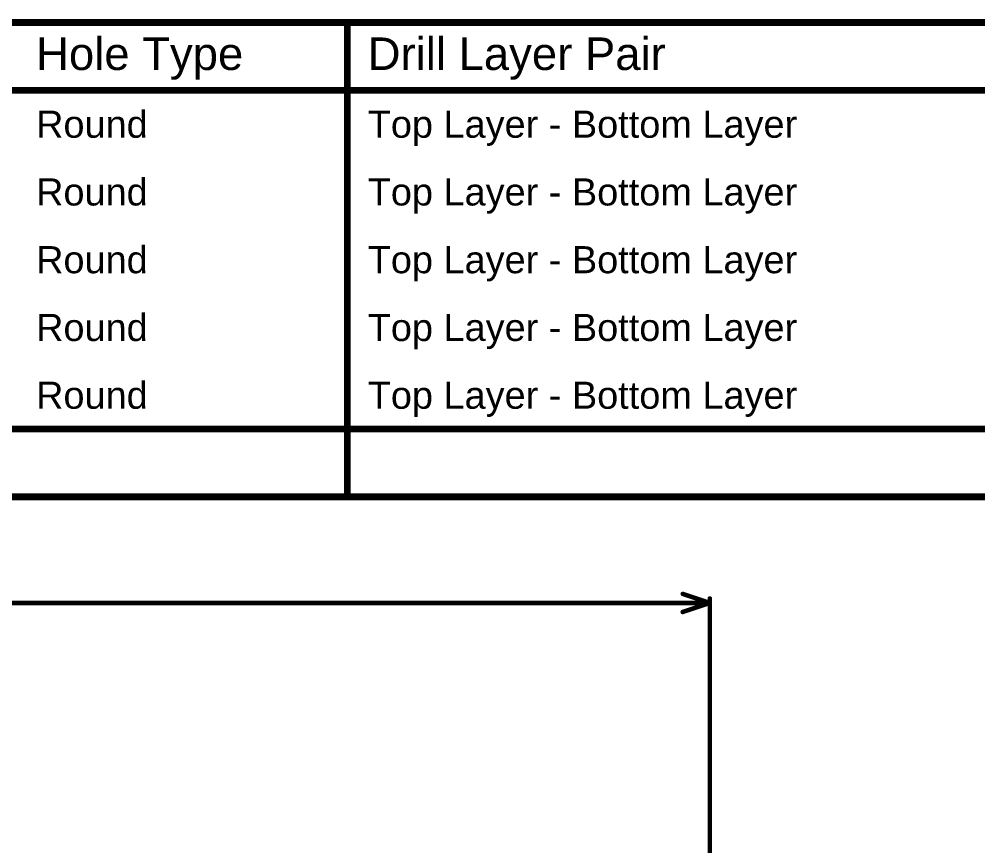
# Model space of a CAD drawing. Header units: inches. Extents: x -0.03 to 9.71, y 0.01 to 4.44.
# Drawn here: x 2.793 to 4.914, y 2.612 to 4.442 of the extents above; entities that cross this region are included whole.
import ezdxf

# ---------------------------------------------------------------- set-up
doc = ezdxf.new("R2010")
doc.units = ezdxf.units.IN
doc.header["$MEASUREMENT"] = 0
doc.layers.add('Dimension', color=6, linetype='Continuous')
doc.layers.add('Drill Drawing', color=1, linetype='Continuous')
doc.styles.add('Arial', font='', dxfattribs={"height": 0.2})
doc.styles.get('Arial').set_extended_font_data('Arial')

msp = doc.modelspace()

# ---------------------------------------------------------------- linework, layer by layer
at = {"layer": 'Dimension'}
for points in [[(4.2609, 3.17, 0.01, 0.01, 0), (4.3209, 3.15, 0.01, 0.01, 0)], [(4.3209, 2.563, 0.01, 0.01, 0), (4.3209, 3.16, 0.01, 0.01, 0)], [(2.3553, 3.15, 0.01, 0.01, 0), (4.3209, 3.15, 0.01, 0.01, 0)], [(4.2609, 3.13, 0.01, 0.01, 0), (4.3209, 3.15, 0.01, 0.01, 0)]]:
    msp.add_lwpolyline(points, format="xyseb", dxfattribs=at)
for points in [[(4.2584, 3.17, 0.005, 0.005, 1), (4.2634, 3.17, 0.005, 0.005, 1)], [(4.3184, 3.16, 0.005, 0.005, 1), (4.3234, 3.16, 0.005, 0.005, 1)], [(4.3184, 3.15, 0.005, 0.005, 1), (4.3234, 3.15, 0.005, 0.005, 1)], [(4.3184, 3.15, 0.005, 0.005, 1), (4.3234, 3.15, 0.005, 0.005, 1)], [(4.3184, 3.15, 0.005, 0.005, 1), (4.3234, 3.15, 0.005, 0.005, 1)], [(4.2584, 3.13, 0.005, 0.005, 1), (4.2634, 3.13, 0.005, 0.005, 1)]]:
    msp.add_lwpolyline(points, format="xyseb", close=True, dxfattribs=at)
at = {"layer": 'Drill Drawing'}
for points in [[(-0.0213, 4.435, 0.015, 0.015, 0), (7.1988, 4.435, 0.015, 0.015, 0)], [(3.5188, 3.385, 0.015, 0.015, 0), (3.5188, 4.435, 0.015, 0.015, 0)], [(-0.0213, 4.285, 0.015, 0.015, 0), (7.1988, 4.285, 0.015, 0.015, 0)], [(-0.0213, 3.535, 0.015, 0.015, 0), (7.1988, 3.535, 0.015, 0.015, 0)], [(-0.0213, 3.385, 0.015, 0.015, 0), (7.1988, 3.385, 0.015, 0.015, 0)]]:
    msp.add_lwpolyline(points, format="xyseb", dxfattribs=at)
for points in [[(3.5151, 4.435, 0.0075, 0.0075, 1), (3.5226, 4.435, 0.0075, 0.0075, 1)], [(3.5151, 3.385, 0.0075, 0.0075, 1), (3.5226, 3.385, 0.0075, 0.0075, 1)]]:
    msp.add_lwpolyline(points, format="xyseb", close=True, dxfattribs=at)

# ---------------------------------------------------------------- texts
at = {"layer": 'Drill Drawing', "style": 'Arial'}
for s, height, p in [('Hole Type', 0.072, (2.83, 4.33)), ('Drill Layer Pair', 0.072, (3.5638, 4.33)), ('Round', 0.06, (2.83, 4.18)), ('Top Layer - Bottom Layer', 0.06, (3.5638, 4.18)), ('Round', 0.06, (2.83, 4.03)), ('Top Layer - Bottom Layer', 0.06, (3.5638, 4.03)), ('Round', 0.06, (2.83, 3.88)), ('Top Layer - Bottom Layer', 0.06, (3.5638, 3.88)), ('Round', 0.06, (2.83, 3.73)), ('Top Layer - Bottom Layer', 0.06, (3.5638, 3.73)), ('Round', 0.06, (2.83, 3.58)), ('Top Layer - Bottom Layer', 0.06, (3.5638, 3.58))]:
    msp.add_text(s, height=height, dxfattribs=at).set_placement(p)

doc.saveas('drawing.dxf')
